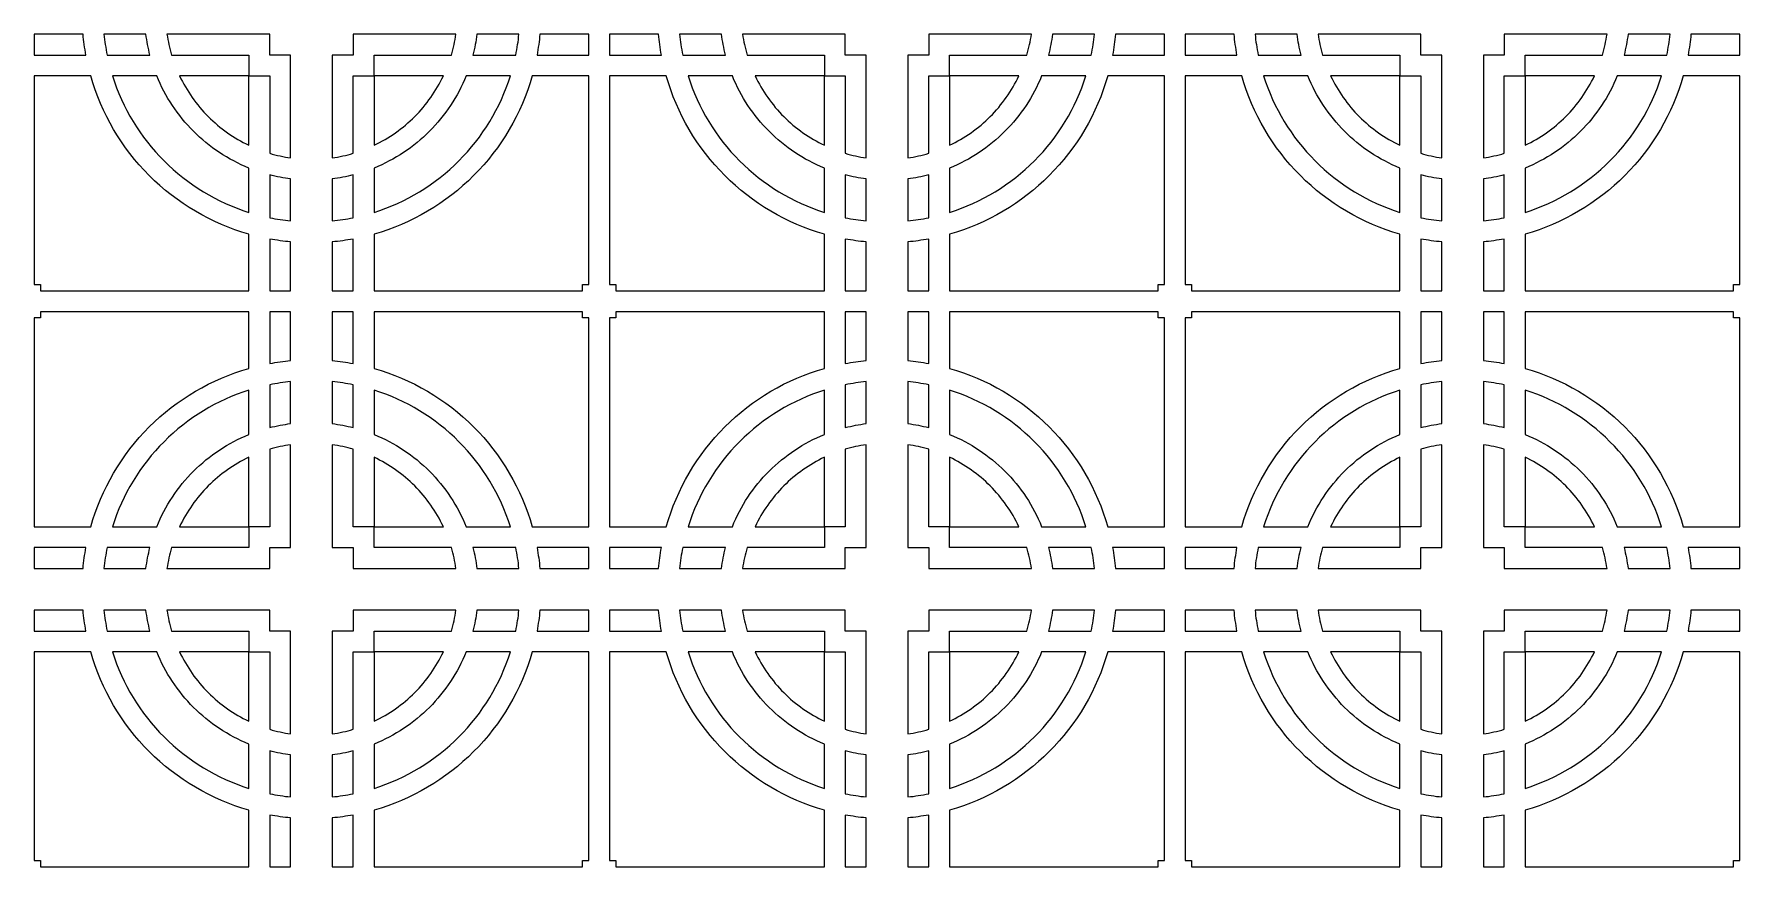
# Model space of a CAD drawing. Extents: x -89 to 89, y -48 to 48.
# Drawn here: x -89.45 to -48.55, y -48.05 to -28.1 of the extents above; entities that cross this region are included whole.
import ezdxf

# ---------------------------------------------------------------- set-up
doc = ezdxf.new("R2010")
doc.units = 0

msp = doc.modelspace()

# ---------------------------------------------------------------- linework, layer by layer
at = {"layer": 'MATERIAL3'}
for points in [[(-88.277226, -28.1), (-89.45, -28.1), (-89.45, -28.1), (-89.45, -28.6), (-89.45, -28.6), (-88.208327, -28.6), (-88.208327, -28.6, -0.0114755), (-88.248515, -28.350791, -0.0114755)], [(-87.698979, -28.6), (-86.672983, -28.6), (-86.672983, -28.6, -0.0159204), (-86.728767, -28.351523, -0.0159204), (-86.768627, -28.1), (-87.774937, -28.1), (-87.774937, -28.1, 0.0126495), (-87.743284, -28.350961, 0.0126495)], [(-83.8, -28.1), (-86.264102, -28.1), (-86.264102, -28.1, 0.0183026), (-86.218256, -28.352014, 0.0183026), (-86.154102, -28.6), (-84.3, -28.6), (-84.3, -28.6), (-84.3, -29.1), (-84.3, -29.1), (-83.8, -29.1), (-83.8, -29.1), (-83.8, -30.954102), (-83.8, -30.954102, 0.0183026), (-83.552014, -31.018256, 0.0183026), (-83.3, -31.064102), (-83.3, -28.6), (-83.3, -28.6), (-83.8, -28.6), (-83.8, -28.6), (-83.8, -28.1)], [(-81.3, -29.1), (-81.3, -28.6), (-81.3, -28.6), (-79.445898, -28.6), (-79.445898, -28.6, 0.0183026), (-79.381744, -28.352014, 0.0183026), (-79.335898, -28.1), (-81.8, -28.1), (-81.8, -28.1), (-81.8, -28.6), (-81.8, -28.6), (-82.3, -28.6), (-82.3, -28.6), (-82.3, -31.064102), (-82.3, -31.064102, 0.0183026), (-82.047986, -31.018256, 0.0183026), (-81.8, -30.954102), (-81.8, -29.1), (-81.8, -29.1), (-81.3, -29.1)], [(-77.825063, -28.1), (-78.831373, -28.1), (-78.831373, -28.1, -0.0159204), (-78.871233, -28.351523, -0.0159204), (-78.927017, -28.6), (-77.901021, -28.6), (-77.901021, -28.6, 0.0126495), (-77.856716, -28.350961, 0.0126495)], [(-77.391673, -28.6), (-76.15, -28.6), (-76.15, -28.6), (-76.15, -28.1), (-76.15, -28.1), (-77.322774, -28.1), (-77.322774, -28.1, -0.0114755), (-77.351485, -28.350791, -0.0114755)], [(-74.477226, -28.1), (-75.65, -28.1), (-75.65, -28.1), (-75.65, -28.6), (-75.65, -28.6), (-74.408327, -28.6), (-74.408327, -28.6, -0.0114755), (-74.448515, -28.350791, -0.0114755)], [(-73.898979, -28.6), (-72.872983, -28.6), (-72.872983, -28.6, -0.0159204), (-72.928767, -28.351523, -0.0159204), (-72.968627, -28.1), (-73.974937, -28.1), (-73.974937, -28.1, 0.0126495), (-73.943284, -28.350961, 0.0126495)], [(-70, -28.1), (-72.464102, -28.1), (-72.464102, -28.1, 0.0183026), (-72.418256, -28.352014, 0.0183026), (-72.354102, -28.6), (-70.5, -28.6), (-70.5, -28.6), (-70.5, -29.1), (-70.5, -29.1), (-70, -29.1), (-70, -29.1), (-70, -30.954102), (-70, -30.954102, 0.0183026), (-69.752014, -31.018256, 0.0183026), (-69.5, -31.064102), (-69.5, -28.6), (-69.5, -28.6), (-70, -28.6), (-70, -28.6), (-70, -28.1)], [(-67.5, -29.1), (-67.5, -28.6), (-67.5, -28.6), (-65.645898, -28.6), (-65.645898, -28.6, 0.0183026), (-65.581744, -28.352014, 0.0183026), (-65.535898, -28.1), (-68, -28.1), (-68, -28.1), (-68, -28.6), (-68, -28.6), (-68.5, -28.6), (-68.5, -28.6), (-68.5, -31.064102), (-68.5, -31.064102, 0.0183026), (-68.247986, -31.018256, 0.0183026), (-68, -30.954102), (-68, -29.1), (-68, -29.1), (-67.5, -29.1)], [(-64.025063, -28.1), (-65.031373, -28.1), (-65.031373, -28.1, -0.0159204), (-65.071233, -28.351523, -0.0159204), (-65.127017, -28.6), (-64.101021, -28.6), (-64.101021, -28.6, 0.0126495), (-64.056716, -28.350961, 0.0126495)], [(-63.591673, -28.6), (-62.35, -28.6), (-62.35, -28.6), (-62.35, -28.1), (-62.35, -28.1), (-63.522774, -28.1), (-63.522774, -28.1, -0.0114755), (-63.551485, -28.350791, -0.0114755)], [(-60.677226, -28.1), (-61.85, -28.1), (-61.85, -28.1), (-61.85, -28.6), (-61.85, -28.6), (-60.608327, -28.6), (-60.608327, -28.6, -0.0114755), (-60.648515, -28.350791, -0.0114755)], [(-60.098979, -28.6), (-59.072983, -28.6), (-59.072983, -28.6, -0.0159204), (-59.128767, -28.351523, -0.0159204), (-59.168627, -28.1), (-60.174937, -28.1), (-60.174937, -28.1, 0.0126495), (-60.143284, -28.350961, 0.0126495)], [(-56.2, -28.1), (-58.664102, -28.1), (-58.664102, -28.1, 0.0183026), (-58.618256, -28.352014, 0.0183026), (-58.554102, -28.6), (-56.7, -28.6), (-56.7, -28.6), (-56.7, -29.1), (-56.7, -29.1), (-56.2, -29.1), (-56.2, -29.1), (-56.2, -30.954102), (-56.2, -30.954102, 0.0183026), (-55.952014, -31.018256, 0.0183026), (-55.7, -31.064102), (-55.7, -28.6), (-55.7, -28.6), (-56.2, -28.6), (-56.2, -28.6), (-56.2, -28.1)], [(-53.7, -29.1), (-53.7, -28.6), (-53.7, -28.6), (-51.845898, -28.6), (-51.845898, -28.6, 0.0183026), (-51.781744, -28.352014, 0.0183026), (-51.735898, -28.1), (-54.2, -28.1), (-54.2, -28.1), (-54.2, -28.6), (-54.2, -28.6), (-54.7, -28.6), (-54.7, -28.6), (-54.7, -31.064102), (-54.7, -31.064102, 0.0183026), (-54.447986, -31.018256, 0.0183026), (-54.2, -30.954102), (-54.2, -29.1), (-54.2, -29.1), (-53.7, -29.1)], [(-50.225063, -28.1), (-51.231373, -28.1), (-51.231373, -28.1, -0.0159204), (-51.271233, -28.351523, -0.0159204), (-51.327017, -28.6), (-50.301021, -28.6), (-50.301021, -28.6, 0.0126495), (-50.256716, -28.350961, 0.0126495)], [(-49.791673, -28.6), (-48.55, -28.6), (-48.55, -28.6), (-48.55, -28.1), (-48.55, -28.1), (-49.722774, -28.1), (-49.722774, -28.1, -0.0114755), (-49.751485, -28.350791, -0.0114755)], [(-84.3, -32.891503, -0.127985), (-86.689087, -31.489087, -0.127985), (-88.091503, -29.1), (-89.45, -29.1), (-89.45, -29.1), (-89.45, -34.1), (-89.45, -34.1), (-89.3, -34.1), (-89.3, -34.1), (-89.3, -34.25), (-89.3, -34.25), (-84.3, -34.25), (-84.3, -34.25), (-84.3, -32.891503)], [(-84.3, -32.369696), (-84.3, -31.308099), (-84.3, -31.308099, -0.100588), (-85.628427, -30.428427, -0.100588), (-86.508099, -29.1), (-87.569696, -29.1), (-87.569696, -29.1, 0.120758), (-86.335534, -31.135534, 0.120758)], [(-84.3, -29.1), (-85.962278, -29.1), (-85.962278, -29.1, 0.0858316), (-85.274874, -30.074874, 0.0858316), (-84.3, -30.762278), (-84.3, -29.1)], [(-81.3, -29.1), (-81.3, -30.762278), (-81.3, -30.762278, 0.0858316), (-80.325126, -30.074874, 0.0858316), (-79.637722, -29.1), (-81.3, -29.1)], [(-81.3, -32.369696, 0.120758), (-79.264466, -31.135534, 0.120758), (-78.030304, -29.1), (-79.091901, -29.1), (-79.091901, -29.1, -0.100588), (-79.971573, -30.428427, -0.100588), (-81.3, -31.308099), (-81.3, -32.369696)], [(-76.15, -29.1), (-77.508497, -29.1), (-77.508497, -29.1, -0.127985), (-78.910913, -31.489087, -0.127985), (-81.3, -32.891503), (-81.3, -34.25), (-81.3, -34.25), (-76.3, -34.25), (-76.3, -34.25), (-76.3, -34.1), (-76.3, -34.1), (-76.15, -34.1), (-76.15, -34.1), (-76.15, -29.1)], [(-70.5, -32.891503, -0.127985), (-72.889087, -31.489087, -0.127985), (-74.291503, -29.1), (-75.65, -29.1), (-75.65, -29.1), (-75.65, -34.1), (-75.65, -34.1), (-75.5, -34.1), (-75.5, -34.1), (-75.5, -34.25), (-75.5, -34.25), (-70.5, -34.25), (-70.5, -34.25), (-70.5, -32.891503)], [(-70.5, -32.369696), (-70.5, -31.308099), (-70.5, -31.308099, -0.100588), (-71.828427, -30.428427, -0.100588), (-72.708099, -29.1), (-73.769696, -29.1), (-73.769696, -29.1, 0.120758), (-72.535534, -31.135534, 0.120758)], [(-70.5, -29.1), (-72.162278, -29.1), (-72.162278, -29.1, 0.0858316), (-71.474874, -30.074874, 0.0858316), (-70.5, -30.762278), (-70.5, -29.1)], [(-67.5, -29.1), (-67.5, -30.762278), (-67.5, -30.762278, 0.0858316), (-66.525126, -30.074874, 0.0858316), (-65.837722, -29.1), (-67.5, -29.1)], [(-67.5, -32.369696, 0.120758), (-65.464466, -31.135534, 0.120758), (-64.230304, -29.1), (-65.291901, -29.1), (-65.291901, -29.1, -0.100588), (-66.171573, -30.428427, -0.100588), (-67.5, -31.308099), (-67.5, -32.369696)], [(-62.35, -29.1), (-63.708497, -29.1), (-63.708497, -29.1, -0.127985), (-65.110913, -31.489087, -0.127985), (-67.5, -32.891503), (-67.5, -34.25), (-67.5, -34.25), (-62.5, -34.25), (-62.5, -34.25), (-62.5, -34.1), (-62.5, -34.1), (-62.35, -34.1), (-62.35, -34.1), (-62.35, -29.1)], [(-56.7, -32.891503, -0.127985), (-59.089087, -31.489087, -0.127985), (-60.491503, -29.1), (-61.85, -29.1), (-61.85, -29.1), (-61.85, -34.1), (-61.85, -34.1), (-61.7, -34.1), (-61.7, -34.1), (-61.7, -34.25), (-61.7, -34.25), (-56.7, -34.25), (-56.7, -34.25), (-56.7, -32.891503)], [(-56.7, -32.369696), (-56.7, -31.308099), (-56.7, -31.308099, -0.100588), (-58.028427, -30.428427, -0.100588), (-58.908099, -29.1), (-59.969696, -29.1), (-59.969696, -29.1, 0.120758), (-58.735534, -31.135534, 0.120758)], [(-56.7, -29.1), (-58.362278, -29.1), (-58.362278, -29.1, 0.0858316), (-57.674874, -30.074874, 0.0858316), (-56.7, -30.762278), (-56.7, -29.1)], [(-53.7, -29.1), (-53.7, -30.762278), (-53.7, -30.762278, 0.0858316), (-52.725126, -30.074874, 0.0858316), (-52.037722, -29.1), (-53.7, -29.1)], [(-53.7, -32.369696, 0.120758), (-51.664466, -31.135534, 0.120758), (-50.430304, -29.1), (-51.491901, -29.1), (-51.491901, -29.1, -0.100588), (-52.371573, -30.428427, -0.100588), (-53.7, -31.308099), (-53.7, -32.369696)], [(-48.55, -29.1), (-49.908497, -29.1), (-49.908497, -29.1, -0.127985), (-51.310913, -31.489087, -0.127985), (-53.7, -32.891503), (-53.7, -34.25), (-53.7, -34.25), (-48.7, -34.25), (-48.7, -34.25), (-48.7, -34.1), (-48.7, -34.1), (-48.55, -34.1), (-48.55, -34.1), (-48.55, -29.1)], [(-83.8, -31.472983), (-83.8, -32.498979), (-83.8, -32.498979, 0.0126495), (-83.550961, -32.543284, 0.0126495), (-83.3, -32.574937), (-83.3, -31.568627), (-83.3, -31.568627, -0.0159204), (-83.551523, -31.528767, -0.0159204)], [(-81.8, -32.498979), (-81.8, -31.472983), (-81.8, -31.472983, -0.0159204), (-82.048477, -31.528767, -0.0159204), (-82.3, -31.568627), (-82.3, -32.574937), (-82.3, -32.574937, 0.0126495), (-82.049039, -32.543284, 0.0126495)], [(-70, -31.472983), (-70, -32.498979), (-70, -32.498979, 0.0126495), (-69.750961, -32.543284, 0.0126495), (-69.5, -32.574937), (-69.5, -31.568627), (-69.5, -31.568627, -0.0159204), (-69.751523, -31.528767, -0.0159204)], [(-68, -32.498979), (-68, -31.472983), (-68, -31.472983, -0.0159204), (-68.248477, -31.528767, -0.0159204), (-68.5, -31.568627), (-68.5, -32.574937), (-68.5, -32.574937, 0.0126495), (-68.249039, -32.543284, 0.0126495)], [(-56.2, -31.472983), (-56.2, -32.498979), (-56.2, -32.498979, 0.0126495), (-55.950961, -32.543284, 0.0126495), (-55.7, -32.574937), (-55.7, -31.568627), (-55.7, -31.568627, -0.0159204), (-55.951523, -31.528767, -0.0159204)], [(-54.2, -32.498979), (-54.2, -31.472983), (-54.2, -31.472983, -0.0159204), (-54.448477, -31.528767, -0.0159204), (-54.7, -31.568627), (-54.7, -32.574937), (-54.7, -32.574937, 0.0126495), (-54.449039, -32.543284, 0.0126495)], [(-83.3, -34.25), (-83.3, -33.077226), (-83.3, -33.077226, -0.0114755), (-83.550791, -33.048515, -0.0114755), (-83.8, -33.008327), (-83.8, -34.25), (-83.8, -34.25), (-83.3, -34.25)], [(-81.8, -34.25), (-81.8, -33.008327), (-81.8, -33.008327, -0.0114755), (-82.049209, -33.048515, -0.0114755), (-82.3, -33.077226), (-82.3, -34.25), (-82.3, -34.25), (-81.8, -34.25)], [(-69.5, -34.25), (-69.5, -33.077226), (-69.5, -33.077226, -0.0114755), (-69.750791, -33.048515, -0.0114755), (-70, -33.008327), (-70, -34.25), (-70, -34.25), (-69.5, -34.25)], [(-68, -34.25), (-68, -33.008327), (-68, -33.008327, -0.0114755), (-68.249209, -33.048515, -0.0114755), (-68.5, -33.077226), (-68.5, -34.25), (-68.5, -34.25), (-68, -34.25)], [(-55.7, -34.25), (-55.7, -33.077226), (-55.7, -33.077226, -0.0114755), (-55.950791, -33.048515, -0.0114755), (-56.2, -33.008327), (-56.2, -34.25), (-56.2, -34.25), (-55.7, -34.25)], [(-54.2, -34.25), (-54.2, -33.008327), (-54.2, -33.008327, -0.0114755), (-54.449209, -33.048515, -0.0114755), (-54.7, -33.077226), (-54.7, -34.25), (-54.7, -34.25), (-54.2, -34.25)], [(-89.45, -39.9), (-88.091503, -39.9), (-88.091503, -39.9, -0.127985), (-86.689087, -37.510913, -0.127985), (-84.3, -36.108497), (-84.3, -34.75), (-84.3, -34.75), (-89.3, -34.75), (-89.3, -34.75), (-89.3, -34.9), (-89.3, -34.9), (-89.45, -34.9), (-89.45, -34.9), (-89.45, -39.9)], [(-83.8, -34.75), (-83.8, -35.991673), (-83.8, -35.991673, -0.0114755), (-83.550791, -35.951485, -0.0114755), (-83.3, -35.922774), (-83.3, -34.75), (-83.3, -34.75), (-83.8, -34.75)], [(-81.8, -35.991673), (-81.8, -34.75), (-81.8, -34.75), (-82.3, -34.75), (-82.3, -34.75), (-82.3, -35.922774), (-82.3, -35.922774, -0.0114755), (-82.049209, -35.951485, -0.0114755)], [(-81.3, -34.75), (-81.3, -36.108497), (-81.3, -36.108497, -0.127985), (-78.910913, -37.510913, -0.127985), (-77.508497, -39.9), (-76.15, -39.9), (-76.15, -39.9), (-76.15, -34.9), (-76.15, -34.9), (-76.3, -34.9), (-76.3, -34.9), (-76.3, -34.75), (-76.3, -34.75), (-81.3, -34.75)], [(-75.65, -39.9), (-74.291503, -39.9), (-74.291503, -39.9, -0.127985), (-72.889087, -37.510913, -0.127985), (-70.5, -36.108497), (-70.5, -34.75), (-70.5, -34.75), (-75.5, -34.75), (-75.5, -34.75), (-75.5, -34.9), (-75.5, -34.9), (-75.65, -34.9), (-75.65, -34.9), (-75.65, -39.9)], [(-70, -34.75), (-70, -35.991673), (-70, -35.991673, -0.0114755), (-69.750791, -35.951485, -0.0114755), (-69.5, -35.922774), (-69.5, -34.75), (-69.5, -34.75), (-70, -34.75)], [(-68, -35.991673), (-68, -34.75), (-68, -34.75), (-68.5, -34.75), (-68.5, -34.75), (-68.5, -35.922774), (-68.5, -35.922774, -0.0114755), (-68.249209, -35.951485, -0.0114755)], [(-67.5, -34.75), (-67.5, -36.108497), (-67.5, -36.108497, -0.127985), (-65.110913, -37.510913, -0.127985), (-63.708497, -39.9), (-62.35, -39.9), (-62.35, -39.9), (-62.35, -34.9), (-62.35, -34.9), (-62.5, -34.9), (-62.5, -34.9), (-62.5, -34.75), (-62.5, -34.75), (-67.5, -34.75)], [(-61.85, -39.9), (-60.491503, -39.9), (-60.491503, -39.9, -0.127985), (-59.089087, -37.510913, -0.127985), (-56.7, -36.108497), (-56.7, -34.75), (-56.7, -34.75), (-61.7, -34.75), (-61.7, -34.75), (-61.7, -34.9), (-61.7, -34.9), (-61.85, -34.9), (-61.85, -34.9), (-61.85, -39.9)], [(-56.2, -34.75), (-56.2, -35.991673), (-56.2, -35.991673, -0.0114755), (-55.950791, -35.951485, -0.0114755), (-55.7, -35.922774), (-55.7, -34.75), (-55.7, -34.75), (-56.2, -34.75)], [(-54.2, -35.991673), (-54.2, -34.75), (-54.2, -34.75), (-54.7, -34.75), (-54.7, -34.75), (-54.7, -35.922774), (-54.7, -35.922774, -0.0114755), (-54.449209, -35.951485, -0.0114755)], [(-53.7, -34.75), (-53.7, -36.108497), (-53.7, -36.108497, -0.127985), (-51.310913, -37.510913, -0.127985), (-49.908497, -39.9), (-48.55, -39.9), (-48.55, -39.9), (-48.55, -34.9), (-48.55, -34.9), (-48.7, -34.9), (-48.7, -34.9), (-48.7, -34.75), (-48.7, -34.75), (-53.7, -34.75)], [(-86.508099, -39.9, -0.100588), (-85.628427, -38.571573, -0.100588), (-84.3, -37.691901), (-84.3, -36.630304), (-84.3, -36.630304, 0.120758), (-86.335534, -37.864466, 0.120758), (-87.569696, -39.9), (-86.508099, -39.9)], [(-83.3, -37.431373), (-83.3, -36.425063), (-83.3, -36.425063, 0.0126495), (-83.550961, -36.456716, 0.0126495), (-83.8, -36.501021), (-83.8, -37.527017), (-83.8, -37.527017, -0.0159204), (-83.551523, -37.471233, -0.0159204)], [(-82.3, -36.425063), (-82.3, -37.431373), (-82.3, -37.431373, -0.0159204), (-82.048477, -37.471233, -0.0159204), (-81.8, -37.527017), (-81.8, -36.501021), (-81.8, -36.501021, 0.0126495), (-82.049039, -36.456716, 0.0126495)], [(-81.3, -37.691901, -0.100588), (-79.971573, -38.571573, -0.100588), (-79.091901, -39.9), (-78.030304, -39.9), (-78.030304, -39.9, 0.120758), (-79.264466, -37.864466, 0.120758), (-81.3, -36.630304), (-81.3, -37.691901)], [(-72.708099, -39.9, -0.100588), (-71.828427, -38.571573, -0.100588), (-70.5, -37.691901), (-70.5, -36.630304), (-70.5, -36.630304, 0.120758), (-72.535534, -37.864466, 0.120758), (-73.769696, -39.9), (-72.708099, -39.9)], [(-69.5, -37.431373), (-69.5, -36.425063), (-69.5, -36.425063, 0.0126495), (-69.750961, -36.456716, 0.0126495), (-70, -36.501021), (-70, -37.527017), (-70, -37.527017, -0.0159204), (-69.751523, -37.471233, -0.0159204)], [(-68.5, -36.425063), (-68.5, -37.431373), (-68.5, -37.431373, -0.0159204), (-68.248477, -37.471233, -0.0159204), (-68, -37.527017), (-68, -36.501021), (-68, -36.501021, 0.0126495), (-68.249039, -36.456716, 0.0126495)], [(-67.5, -37.691901, -0.100588), (-66.171573, -38.571573, -0.100588), (-65.291901, -39.9), (-64.230304, -39.9), (-64.230304, -39.9, 0.120758), (-65.464466, -37.864466, 0.120758), (-67.5, -36.630304), (-67.5, -37.691901)], [(-58.908099, -39.9, -0.100588), (-58.028427, -38.571573, -0.100588), (-56.7, -37.691901), (-56.7, -36.630304), (-56.7, -36.630304, 0.120758), (-58.735534, -37.864466, 0.120758), (-59.969696, -39.9), (-58.908099, -39.9)], [(-55.7, -37.431373), (-55.7, -36.425063), (-55.7, -36.425063, 0.0126495), (-55.950961, -36.456716, 0.0126495), (-56.2, -36.501021), (-56.2, -37.527017), (-56.2, -37.527017, -0.0159204), (-55.951523, -37.471233, -0.0159204)], [(-54.7, -36.425063), (-54.7, -37.431373), (-54.7, -37.431373, -0.0159204), (-54.448477, -37.471233, -0.0159204), (-54.2, -37.527017), (-54.2, -36.501021), (-54.2, -36.501021, 0.0126495), (-54.449039, -36.456716, 0.0126495)], [(-53.7, -37.691901, -0.100588), (-52.371573, -38.571573, -0.100588), (-51.491901, -39.9), (-50.430304, -39.9), (-50.430304, -39.9, 0.120758), (-51.664466, -37.864466, 0.120758), (-53.7, -36.630304), (-53.7, -37.691901)], [(-83.3, -40.4), (-83.3, -37.935898), (-83.3, -37.935898, 0.0183026), (-83.552014, -37.981744, 0.0183026), (-83.8, -38.045898), (-83.8, -39.9), (-83.8, -39.9), (-84.3, -39.9), (-84.3, -39.9), (-84.3, -40.4), (-84.3, -40.4), (-86.154102, -40.4), (-86.154102, -40.4, 0.0183026), (-86.218256, -40.647986, 0.0183026), (-86.264102, -40.9), (-83.8, -40.9), (-83.8, -40.9), (-83.8, -40.4), (-83.8, -40.4), (-83.3, -40.4)], [(-81.8, -40.9), (-79.335898, -40.9), (-79.335898, -40.9, 0.0183026), (-79.381744, -40.647986, 0.0183026), (-79.445898, -40.4), (-81.3, -40.4), (-81.3, -40.4), (-81.3, -39.9), (-81.3, -39.9), (-81.8, -39.9), (-81.8, -39.9), (-81.8, -38.045898), (-81.8, -38.045898, 0.0183026), (-82.047986, -37.981744, 0.0183026), (-82.3, -37.935898), (-82.3, -40.4), (-82.3, -40.4), (-81.8, -40.4), (-81.8, -40.4), (-81.8, -40.9)], [(-69.5, -40.4), (-69.5, -37.935898), (-69.5, -37.935898, 0.0183026), (-69.752014, -37.981744, 0.0183026), (-70, -38.045898), (-70, -39.9), (-70, -39.9), (-70.5, -39.9), (-70.5, -39.9), (-70.5, -40.4), (-70.5, -40.4), (-72.354102, -40.4), (-72.354102, -40.4, 0.0183026), (-72.418256, -40.647986, 0.0183026), (-72.464102, -40.9), (-70, -40.9), (-70, -40.9), (-70, -40.4), (-70, -40.4), (-69.5, -40.4)], [(-68, -40.9), (-65.535898, -40.9), (-65.535898, -40.9, 0.0183026), (-65.581744, -40.647986, 0.0183026), (-65.645898, -40.4), (-67.5, -40.4), (-67.5, -40.4), (-67.5, -39.9), (-67.5, -39.9), (-68, -39.9), (-68, -39.9), (-68, -38.045898), (-68, -38.045898, 0.0183026), (-68.247986, -37.981744, 0.0183026), (-68.5, -37.935898), (-68.5, -40.4), (-68.5, -40.4), (-68, -40.4), (-68, -40.4), (-68, -40.9)], [(-55.7, -40.4), (-55.7, -37.935898), (-55.7, -37.935898, 0.0183026), (-55.952014, -37.981744, 0.0183026), (-56.2, -38.045898), (-56.2, -39.9), (-56.2, -39.9), (-56.7, -39.9), (-56.7, -39.9), (-56.7, -40.4), (-56.7, -40.4), (-58.554102, -40.4), (-58.554102, -40.4, 0.0183026), (-58.618256, -40.647986, 0.0183026), (-58.664102, -40.9), (-56.2, -40.9), (-56.2, -40.9), (-56.2, -40.4), (-56.2, -40.4), (-55.7, -40.4)], [(-54.2, -40.9), (-51.735898, -40.9), (-51.735898, -40.9, 0.0183026), (-51.781744, -40.647986, 0.0183026), (-51.845898, -40.4), (-53.7, -40.4), (-53.7, -40.4), (-53.7, -39.9), (-53.7, -39.9), (-54.2, -39.9), (-54.2, -39.9), (-54.2, -38.045898), (-54.2, -38.045898, 0.0183026), (-54.447986, -37.981744, 0.0183026), (-54.7, -37.935898), (-54.7, -40.4), (-54.7, -40.4), (-54.2, -40.4), (-54.2, -40.4), (-54.2, -40.9)], [(-84.3, -39.9), (-84.3, -38.237722), (-84.3, -38.237722, 0.0858316), (-85.274874, -38.925126, 0.0858316), (-85.962278, -39.9), (-84.3, -39.9)], [(-81.3, -39.9), (-79.637722, -39.9), (-79.637722, -39.9, 0.0858316), (-80.325126, -38.925126, 0.0858316), (-81.3, -38.237722), (-81.3, -39.9)], [(-70.5, -39.9), (-70.5, -38.237722), (-70.5, -38.237722, 0.0858316), (-71.474874, -38.925126, 0.0858316), (-72.162278, -39.9), (-70.5, -39.9)], [(-67.5, -39.9), (-65.837722, -39.9), (-65.837722, -39.9, 0.0858316), (-66.525126, -38.925126, 0.0858316), (-67.5, -38.237722), (-67.5, -39.9)], [(-56.7, -39.9), (-56.7, -38.237722), (-56.7, -38.237722, 0.0858316), (-57.674874, -38.925126, 0.0858316), (-58.362278, -39.9), (-56.7, -39.9)], [(-53.7, -39.9), (-52.037722, -39.9), (-52.037722, -39.9, 0.0858316), (-52.725126, -38.925126, 0.0858316), (-53.7, -38.237722), (-53.7, -39.9)], [(-88.208327, -40.4), (-89.45, -40.4), (-89.45, -40.4), (-89.45, -40.9), (-89.45, -40.9), (-88.277226, -40.9), (-88.277226, -40.9, -0.0114755), (-88.248515, -40.649209, -0.0114755)], [(-87.774937, -40.9), (-86.768627, -40.9), (-86.768627, -40.9, -0.0159204), (-86.728767, -40.648477, -0.0159204), (-86.672983, -40.4), (-87.698979, -40.4), (-87.698979, -40.4, 0.0126495), (-87.743284, -40.649039, 0.0126495)], [(-78.831373, -40.9), (-77.825063, -40.9), (-77.825063, -40.9, 0.0126495), (-77.856716, -40.649039, 0.0126495), (-77.901021, -40.4), (-78.927017, -40.4), (-78.927017, -40.4, -0.0159204), (-78.871233, -40.648477, -0.0159204)], [(-76.15, -40.4), (-77.391673, -40.4), (-77.391673, -40.4, -0.0114755), (-77.351485, -40.649209, -0.0114755), (-77.322774, -40.9), (-76.15, -40.9), (-76.15, -40.9), (-76.15, -40.4)], [(-74.408327, -40.4), (-75.65, -40.4), (-75.65, -40.4), (-75.65, -40.9), (-75.65, -40.9), (-74.477226, -40.9), (-74.477226, -40.9, -0.0114755), (-74.448515, -40.649209, -0.0114755)], [(-73.974937, -40.9), (-72.968627, -40.9), (-72.968627, -40.9, -0.0159204), (-72.928767, -40.648477, -0.0159204), (-72.872983, -40.4), (-73.898979, -40.4), (-73.898979, -40.4, 0.0126495), (-73.943284, -40.649039, 0.0126495)], [(-65.031373, -40.9), (-64.025063, -40.9), (-64.025063, -40.9, 0.0126495), (-64.056716, -40.649039, 0.0126495), (-64.101021, -40.4), (-65.127017, -40.4), (-65.127017, -40.4, -0.0159204), (-65.071233, -40.648477, -0.0159204)], [(-62.35, -40.4), (-63.591673, -40.4), (-63.591673, -40.4, -0.0114755), (-63.551485, -40.649209, -0.0114755), (-63.522774, -40.9), (-62.35, -40.9), (-62.35, -40.9), (-62.35, -40.4)], [(-60.608327, -40.4), (-61.85, -40.4), (-61.85, -40.4), (-61.85, -40.9), (-61.85, -40.9), (-60.677226, -40.9), (-60.677226, -40.9, -0.0114755), (-60.648515, -40.649209, -0.0114755)], [(-60.174937, -40.9), (-59.168627, -40.9), (-59.168627, -40.9, -0.0159204), (-59.128767, -40.648477, -0.0159204), (-59.072983, -40.4), (-60.098979, -40.4), (-60.098979, -40.4, 0.0126495), (-60.143284, -40.649039, 0.0126495)], [(-51.231373, -40.9), (-50.225063, -40.9), (-50.225063, -40.9, 0.0126495), (-50.256716, -40.649039, 0.0126495), (-50.301021, -40.4), (-51.327017, -40.4), (-51.327017, -40.4, -0.0159204), (-51.271233, -40.648477, -0.0159204)], [(-48.55, -40.4), (-49.791673, -40.4), (-49.791673, -40.4, -0.0114755), (-49.751485, -40.649209, -0.0114755), (-49.722774, -40.9), (-48.55, -40.9), (-48.55, -40.9), (-48.55, -40.4)], [(-88.277226, -41.9), (-89.45, -41.9), (-89.45, -41.9), (-89.45, -42.4), (-89.45, -42.4), (-88.208327, -42.4), (-88.208327, -42.4, -0.0114755), (-88.248515, -42.150791, -0.0114755)], [(-87.698979, -42.4), (-86.672983, -42.4), (-86.672983, -42.4, -0.0159204), (-86.728767, -42.151523, -0.0159204), (-86.768627, -41.9), (-87.774937, -41.9), (-87.774937, -41.9, 0.0126495), (-87.743284, -42.150961, 0.0126495)], [(-83.8, -41.9), (-86.264102, -41.9), (-86.264102, -41.9, 0.0183026), (-86.218256, -42.152014, 0.0183026), (-86.154102, -42.4), (-84.3, -42.4), (-84.3, -42.4), (-84.3, -42.9), (-84.3, -42.9), (-83.8, -42.9), (-83.8, -42.9), (-83.8, -44.754102), (-83.8, -44.754102, 0.0183026), (-83.552014, -44.818256, 0.0183026), (-83.3, -44.864102), (-83.3, -42.4), (-83.3, -42.4), (-83.8, -42.4), (-83.8, -42.4), (-83.8, -41.9)], [(-81.3, -42.9), (-81.3, -42.4), (-81.3, -42.4), (-79.445898, -42.4), (-79.445898, -42.4, 0.0183026), (-79.381744, -42.152014, 0.0183026), (-79.335898, -41.9), (-81.8, -41.9), (-81.8, -41.9), (-81.8, -42.4), (-81.8, -42.4), (-82.3, -42.4), (-82.3, -42.4), (-82.3, -44.864102), (-82.3, -44.864102, 0.0183026), (-82.047986, -44.818256, 0.0183026), (-81.8, -44.754102), (-81.8, -42.9), (-81.8, -42.9), (-81.3, -42.9)], [(-77.825063, -41.9), (-78.831373, -41.9), (-78.831373, -41.9, -0.0159204), (-78.871233, -42.151523, -0.0159204), (-78.927017, -42.4), (-77.901021, -42.4), (-77.901021, -42.4, 0.0126495), (-77.856716, -42.150961, 0.0126495)], [(-77.391673, -42.4), (-76.15, -42.4), (-76.15, -42.4), (-76.15, -41.9), (-76.15, -41.9), (-77.322774, -41.9), (-77.322774, -41.9, -0.0114755), (-77.351485, -42.150791, -0.0114755)], [(-74.477226, -41.9), (-75.65, -41.9), (-75.65, -41.9), (-75.65, -42.4), (-75.65, -42.4), (-74.408327, -42.4), (-74.408327, -42.4, -0.0114755), (-74.448515, -42.150791, -0.0114755)], [(-73.898979, -42.4), (-72.872983, -42.4), (-72.872983, -42.4, -0.0159204), (-72.928767, -42.151523, -0.0159204), (-72.968627, -41.9), (-73.974937, -41.9), (-73.974937, -41.9, 0.0126495), (-73.943284, -42.150961, 0.0126495)], [(-70, -41.9), (-72.464102, -41.9), (-72.464102, -41.9, 0.0183026), (-72.418256, -42.152014, 0.0183026), (-72.354102, -42.4), (-70.5, -42.4), (-70.5, -42.4), (-70.5, -42.9), (-70.5, -42.9), (-70, -42.9), (-70, -42.9), (-70, -44.754102), (-70, -44.754102, 0.0183026), (-69.752014, -44.818256, 0.0183026), (-69.5, -44.864102), (-69.5, -42.4), (-69.5, -42.4), (-70, -42.4), (-70, -42.4), (-70, -41.9)], [(-67.5, -42.9), (-67.5, -42.4), (-67.5, -42.4), (-65.645898, -42.4), (-65.645898, -42.4, 0.0183026), (-65.581744, -42.152014, 0.0183026), (-65.535898, -41.9), (-68, -41.9), (-68, -41.9), (-68, -42.4), (-68, -42.4), (-68.5, -42.4), (-68.5, -42.4), (-68.5, -44.864102), (-68.5, -44.864102, 0.0183026), (-68.247986, -44.818256, 0.0183026), (-68, -44.754102), (-68, -42.9), (-68, -42.9), (-67.5, -42.9)], [(-64.025063, -41.9), (-65.031373, -41.9), (-65.031373, -41.9, -0.0159204), (-65.071233, -42.151523, -0.0159204), (-65.127017, -42.4), (-64.101021, -42.4), (-64.101021, -42.4, 0.0126495), (-64.056716, -42.150961, 0.0126495)], [(-63.591673, -42.4), (-62.35, -42.4), (-62.35, -42.4), (-62.35, -41.9), (-62.35, -41.9), (-63.522774, -41.9), (-63.522774, -41.9, -0.0114755), (-63.551485, -42.150791, -0.0114755)], [(-60.677226, -41.9), (-61.85, -41.9), (-61.85, -41.9), (-61.85, -42.4), (-61.85, -42.4), (-60.608327, -42.4), (-60.608327, -42.4, -0.0114755), (-60.648515, -42.150791, -0.0114755)], [(-60.098979, -42.4), (-59.072983, -42.4), (-59.072983, -42.4, -0.0159204), (-59.128767, -42.151523, -0.0159204), (-59.168627, -41.9), (-60.174937, -41.9), (-60.174937, -41.9, 0.0126495), (-60.143284, -42.150961, 0.0126495)], [(-56.2, -41.9), (-58.664102, -41.9), (-58.664102, -41.9, 0.0183026), (-58.618256, -42.152014, 0.0183026), (-58.554102, -42.4), (-56.7, -42.4), (-56.7, -42.4), (-56.7, -42.9), (-56.7, -42.9), (-56.2, -42.9), (-56.2, -42.9), (-56.2, -44.754102), (-56.2, -44.754102, 0.0183026), (-55.952014, -44.818256, 0.0183026), (-55.7, -44.864102), (-55.7, -42.4), (-55.7, -42.4), (-56.2, -42.4), (-56.2, -42.4), (-56.2, -41.9)], [(-53.7, -42.9), (-53.7, -42.4), (-53.7, -42.4), (-51.845898, -42.4), (-51.845898, -42.4, 0.0183026), (-51.781744, -42.152014, 0.0183026), (-51.735898, -41.9), (-54.2, -41.9), (-54.2, -41.9), (-54.2, -42.4), (-54.2, -42.4), (-54.7, -42.4), (-54.7, -42.4), (-54.7, -44.864102), (-54.7, -44.864102, 0.0183026), (-54.447986, -44.818256, 0.0183026), (-54.2, -44.754102), (-54.2, -42.9), (-54.2, -42.9), (-53.7, -42.9)], [(-50.225063, -41.9), (-51.231373, -41.9), (-51.231373, -41.9, -0.0159204), (-51.271233, -42.151523, -0.0159204), (-51.327017, -42.4), (-50.301021, -42.4), (-50.301021, -42.4, 0.0126495), (-50.256716, -42.150961, 0.0126495)], [(-49.791673, -42.4), (-48.55, -42.4), (-48.55, -42.4), (-48.55, -41.9), (-48.55, -41.9), (-49.722774, -41.9), (-49.722774, -41.9, -0.0114755), (-49.751485, -42.150791, -0.0114755)], [(-84.3, -46.691503, -0.127985), (-86.689087, -45.289087, -0.127985), (-88.091503, -42.9), (-89.45, -42.9), (-89.45, -42.9), (-89.45, -47.9), (-89.45, -47.9), (-89.3, -47.9), (-89.3, -47.9), (-89.3, -48.05), (-89.3, -48.05), (-84.3, -48.05), (-84.3, -48.05), (-84.3, -46.691503)], [(-84.3, -46.169696), (-84.3, -45.108099), (-84.3, -45.108099, -0.100588), (-85.628427, -44.228427, -0.100588), (-86.508099, -42.9), (-87.569696, -42.9), (-87.569696, -42.9, 0.120758), (-86.335534, -44.935534, 0.120758)], [(-84.3, -42.9), (-85.962278, -42.9), (-85.962278, -42.9, 0.0858316), (-85.274874, -43.874874, 0.0858316), (-84.3, -44.562278), (-84.3, -42.9)], [(-76.15, -42.9), (-77.508497, -42.9), (-77.508497, -42.9, -0.127985), (-78.910913, -45.289087, -0.127985), (-81.3, -46.691503), (-81.3, -48.05), (-81.3, -48.05), (-76.3, -48.05), (-76.3, -48.05), (-76.3, -47.9), (-76.3, -47.9), (-76.15, -47.9), (-76.15, -47.9), (-76.15, -42.9)], [(-81.3, -46.169696, 0.120758), (-79.264466, -44.935534, 0.120758), (-78.030304, -42.9), (-79.091901, -42.9), (-79.091901, -42.9, -0.100588), (-79.971573, -44.228427, -0.100588), (-81.3, -45.108099), (-81.3, -46.169696)], [(-81.3, -42.9), (-81.3, -44.562278), (-81.3, -44.562278, 0.0858316), (-80.325126, -43.874874, 0.0858316), (-79.637722, -42.9), (-81.3, -42.9)], [(-70.5, -46.691503, -0.127985), (-72.889087, -45.289087, -0.127985), (-74.291503, -42.9), (-75.65, -42.9), (-75.65, -42.9), (-75.65, -47.9), (-75.65, -47.9), (-75.5, -47.9), (-75.5, -47.9), (-75.5, -48.05), (-75.5, -48.05), (-70.5, -48.05), (-70.5, -48.05), (-70.5, -46.691503)], [(-70.5, -46.169696), (-70.5, -45.108099), (-70.5, -45.108099, -0.100588), (-71.828427, -44.228427, -0.100588), (-72.708099, -42.9), (-73.769696, -42.9), (-73.769696, -42.9, 0.120758), (-72.535534, -44.935534, 0.120758)], [(-70.5, -42.9), (-72.162278, -42.9), (-72.162278, -42.9, 0.0858316), (-71.474874, -43.874874, 0.0858316), (-70.5, -44.562278), (-70.5, -42.9)], [(-62.35, -42.9), (-63.708497, -42.9), (-63.708497, -42.9, -0.127985), (-65.110913, -45.289087, -0.127985), (-67.5, -46.691503), (-67.5, -48.05), (-67.5, -48.05), (-62.5, -48.05), (-62.5, -48.05), (-62.5, -47.9), (-62.5, -47.9), (-62.35, -47.9), (-62.35, -47.9), (-62.35, -42.9)], [(-67.5, -46.169696, 0.120758), (-65.464466, -44.935534, 0.120758), (-64.230304, -42.9), (-65.291901, -42.9), (-65.291901, -42.9, -0.100588), (-66.171573, -44.228427, -0.100588), (-67.5, -45.108099), (-67.5, -46.169696)], [(-67.5, -42.9), (-67.5, -44.562278), (-67.5, -44.562278, 0.0858316), (-66.525126, -43.874874, 0.0858316), (-65.837722, -42.9), (-67.5, -42.9)], [(-56.7, -46.691503, -0.127985), (-59.089087, -45.289087, -0.127985), (-60.491503, -42.9), (-61.85, -42.9), (-61.85, -42.9), (-61.85, -47.9), (-61.85, -47.9), (-61.7, -47.9), (-61.7, -47.9), (-61.7, -48.05), (-61.7, -48.05), (-56.7, -48.05), (-56.7, -48.05), (-56.7, -46.691503)], [(-56.7, -46.169696), (-56.7, -45.108099), (-56.7, -45.108099, -0.100588), (-58.028427, -44.228427, -0.100588), (-58.908099, -42.9), (-59.969696, -42.9), (-59.969696, -42.9, 0.120758), (-58.735534, -44.935534, 0.120758)], [(-56.7, -42.9), (-58.362278, -42.9), (-58.362278, -42.9, 0.0858316), (-57.674874, -43.874874, 0.0858316), (-56.7, -44.562278), (-56.7, -42.9)], [(-48.55, -42.9), (-49.908497, -42.9), (-49.908497, -42.9, -0.127985), (-51.310913, -45.289087, -0.127985), (-53.7, -46.691503), (-53.7, -48.05), (-53.7, -48.05), (-48.7, -48.05), (-48.7, -48.05), (-48.7, -47.9), (-48.7, -47.9), (-48.55, -47.9), (-48.55, -47.9), (-48.55, -42.9)], [(-53.7, -46.169696, 0.120758), (-51.664466, -44.935534, 0.120758), (-50.430304, -42.9), (-51.491901, -42.9), (-51.491901, -42.9, -0.100588), (-52.371573, -44.228427, -0.100588), (-53.7, -45.108099), (-53.7, -46.169696)], [(-53.7, -42.9), (-53.7, -44.562278), (-53.7, -44.562278, 0.0858316), (-52.725126, -43.874874, 0.0858316), (-52.037722, -42.9), (-53.7, -42.9)], [(-83.8, -45.272983), (-83.8, -46.298979), (-83.8, -46.298979, 0.0126495), (-83.550961, -46.343284, 0.0126495), (-83.3, -46.374937), (-83.3, -45.368627), (-83.3, -45.368627, -0.0159204), (-83.551523, -45.328767, -0.0159204)], [(-81.8, -46.298979), (-81.8, -45.272983), (-81.8, -45.272983, -0.0159204), (-82.048477, -45.328767, -0.0159204), (-82.3, -45.368627), (-82.3, -46.374937), (-82.3, -46.374937, 0.0126495), (-82.049039, -46.343284, 0.0126495)], [(-70, -45.272983), (-70, -46.298979), (-70, -46.298979, 0.0126495), (-69.750961, -46.343284, 0.0126495), (-69.5, -46.374937), (-69.5, -45.368627), (-69.5, -45.368627, -0.0159204), (-69.751523, -45.328767, -0.0159204)], [(-68, -46.298979), (-68, -45.272983), (-68, -45.272983, -0.0159204), (-68.248477, -45.328767, -0.0159204), (-68.5, -45.368627), (-68.5, -46.374937), (-68.5, -46.374937, 0.0126495), (-68.249039, -46.343284, 0.0126495)], [(-56.2, -45.272983), (-56.2, -46.298979), (-56.2, -46.298979, 0.0126495), (-55.950961, -46.343284, 0.0126495), (-55.7, -46.374937), (-55.7, -45.368627), (-55.7, -45.368627, -0.0159204), (-55.951523, -45.328767, -0.0159204)], [(-54.2, -46.298979), (-54.2, -45.272983), (-54.2, -45.272983, -0.0159204), (-54.448477, -45.328767, -0.0159204), (-54.7, -45.368627), (-54.7, -46.374937), (-54.7, -46.374937, 0.0126495), (-54.449039, -46.343284, 0.0126495)], [(-83.3, -48.05), (-83.3, -46.877226), (-83.3, -46.877226, -0.0114755), (-83.550791, -46.848515, -0.0114755), (-83.8, -46.808327), (-83.8, -48.05), (-83.8, -48.05), (-83.3, -48.05)], [(-81.8, -48.05), (-81.8, -46.808327), (-81.8, -46.808327, -0.0114755), (-82.049209, -46.848515, -0.0114755), (-82.3, -46.877226), (-82.3, -48.05), (-82.3, -48.05), (-81.8, -48.05)], [(-69.5, -48.05), (-69.5, -46.877226), (-69.5, -46.877226, -0.0114755), (-69.750791, -46.848515, -0.0114755), (-70, -46.808327), (-70, -48.05), (-70, -48.05), (-69.5, -48.05)], [(-68, -48.05), (-68, -46.808327), (-68, -46.808327, -0.0114755), (-68.249209, -46.848515, -0.0114755), (-68.5, -46.877226), (-68.5, -48.05), (-68.5, -48.05), (-68, -48.05)], [(-55.7, -48.05), (-55.7, -46.877226), (-55.7, -46.877226, -0.0114755), (-55.950791, -46.848515, -0.0114755), (-56.2, -46.808327), (-56.2, -48.05), (-56.2, -48.05), (-55.7, -48.05)], [(-54.2, -48.05), (-54.2, -46.808327), (-54.2, -46.808327, -0.0114755), (-54.449209, -46.848515, -0.0114755), (-54.7, -46.877226), (-54.7, -48.05), (-54.7, -48.05), (-54.2, -48.05)]]:
    msp.add_lwpolyline(points, format="xyb", close=True, dxfattribs=at)

doc.saveas('drawing.dxf')
